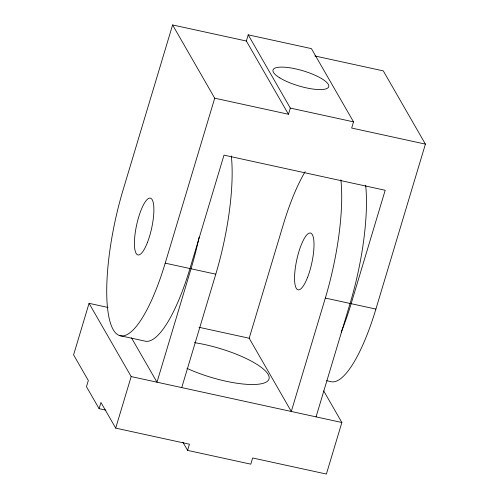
<?xml version="1.0" encoding="UTF-8"?>
<svg xmlns="http://www.w3.org/2000/svg" width="499" height="499" viewBox="0 0 499 499"><rect width="100%" height="100%" fill="white"/><g stroke="black" fill="none" stroke-linecap="round" stroke-linejoin="round"><path stroke-width="0.75" d="M108.04 307.465L89.059 303.33L73.59 354.883L88.329 380.512L86.47 386.7L99.108 408.675L105.875 410.147M172.604 24.95L123.097 189.913A111.795 29.553 -77.7 0 0 113.211 329.639A111.795 29.553 -77.7 0 0 165.213 263.154L214.72 98.191L172.604 24.95L246.35 41.024L288.466 114.265L214.72 98.191M99.108 408.675L100.96 402.487L115.699 428.117L189.445 444.197L187.587 450.379L250.797 464.164L252.65 457.976L326.396 474.05L341.865 422.497L323.708 390.917M115.699 428.117L131.175 376.57L89.059 303.33M246.35 41.024L248.203 34.836L311.413 48.621L353.529 121.856L351.67 128.043L425.41 144.117L375.903 309.087A111.795 29.553 -77.7 0 1 330.407 381.535L326.658 380.718M119.716 335.602L144.473 340.998A111.795 29.553 -77.7 0 0 189.969 268.549L224.007 155.139L385.184 190.275L351.146 303.685A111.795 29.553 -77.7 0 1 341.191 332.209M199.132 237.112A111.795 29.553 -77.7 0 1 191.023 268.78L156.985 382.197L131.48 337.848M181.742 387.592L215.78 274.176A111.795 29.553 -77.7 0 0 231.324 155.931M288.466 114.265L290.318 108.077L248.203 34.836M340.886 179.815A111.795 29.553 -77.7 0 1 325.336 298.059L291.297 411.475L249.188 338.235L283.22 224.824A111.795 29.553 -77.7 0 1 305.182 171.631M316.054 416.871L350.092 303.461A111.795 29.553 -77.7 0 0 365.642 185.21M314.875 55.963L383.301 70.883L425.41 144.117M290.318 108.077L353.529 121.856M165.213 263.154L189.969 268.549M191.023 268.78L215.78 274.176M325.336 298.059L350.092 303.461M351.146 303.685L375.903 309.087M198.97 327.288L249.188 338.235M131.175 376.57L341.865 422.497M182.952 442.326L187.587 450.379M194.485 342.657A55.9 15.089 16.7 0 1 269.011 378.953A55.9 15.089 16.7 0 1 186.963 368.349M279.883 77.938A29.067 7.847 16.7 0 0 327.325 88.279A29.067 7.847 16.7 0 0 295.389 68.825A29.067 7.847 16.7 0 0 279.883 77.938M147.361 242.67A29.067 7.685 -77.7 0 0 150.511 198.178A29.067 7.685 -77.7 0 0 134.593 238.759A29.067 7.685 -77.7 0 0 147.361 242.67M307.484 277.575A29.067 7.685 -77.7 0 0 310.634 233.083A29.067 7.685 -77.7 0 0 294.722 273.664A29.067 7.685 -77.7 0 0 307.484 277.575"/></g></svg>
